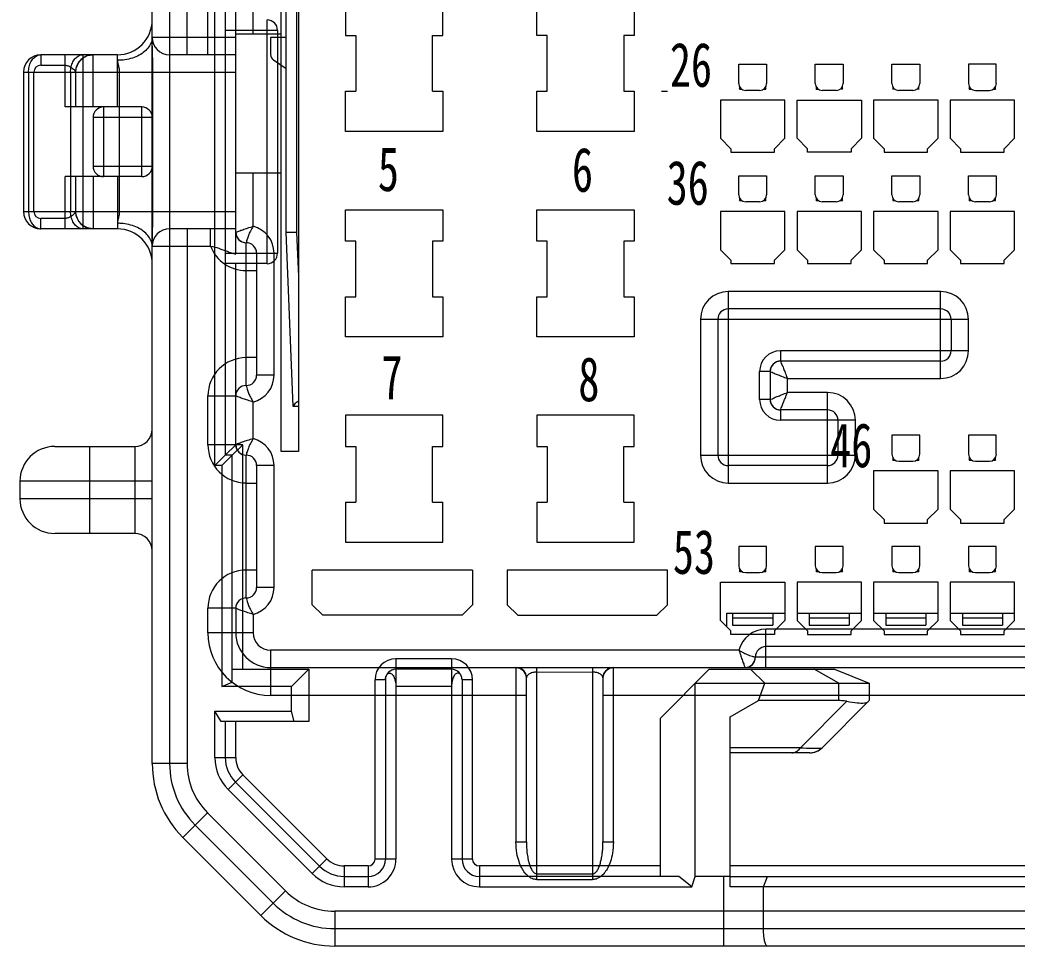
# Model space of a CAD drawing. Header units: inches. Extents: x 47316 to 59086, y 3141 to 11743.
# Drawn here: x 54914.3 to 54970.7, y 9603.6 to 9655.9 of the extents above; entities that cross this region are included whole.
import ezdxf

# ---------------------------------------------------------------- set-up
doc = ezdxf.new("R2010")
doc.units = ezdxf.units.IN
doc.header["$MEASUREMENT"] = 0
doc.styles.get("Standard").update_dxf_attribs({"font": ''})
doc.styles.get('Standard').set_extended_font_data('SimSun')

msp = doc.modelspace()

# ---------------------------------------------------------------- linework, layer by layer
at = {"color": 0, "linetype": 'Continuous', "lineweight": 15}
for p, q in [((54921.815, 9613.883), (54921.815, 9684.188)), ((54922.799, 9684.188), (54922.799, 9613.883)), ((54923.784, 9653.957), (54923.784, 9684.188)), ((54929.394, 9643.918), (54929.394, 9680.729)), ((54924.965, 9653.957), (54924.965, 9677.382)), ((54926.54, 9642.682), (54926.54, 9677.382)), ((54929.984, 9677.036), (54929.984, 9643.929)), ((54930.085, 9674.063), (54930.085, 9631.516)), ((54925.358, 9630.729), (54925.358, 9667.343)), ((54929.099, 9631.516), (54929.099, 9667.54)), ((54925.949, 9666.752), (54925.949, 9631.319)), ((54927.524, 9655.138), (54927.524, 9663.012)), ((54932.74, 9656.811), (54932.74, 9655.04)), ((54938.252, 9655.04), (54938.252, 9656.811)), ((54943.567, 9655.04), (54943.567, 9656.811)), ((54949.079, 9656.811), (54949.079, 9655.04)), ((54928.311, 9642.146), (54928.311, 9655.925)), ((54926.54, 9654.941), (54921.815, 9654.941)), ((54928.902, 9655.335), (54925.949, 9655.335)), ((54926.54, 9655.138), (54929.099, 9655.138)), ((54929.394, 9654.941), (54928.508, 9654.941)), ((54928.508, 9654.941), (54928.508, 9653.971)), ((54928.902, 9655.335), (54928.902, 9642.736)), ((54932.74, 9655.04), (54933.331, 9655.04)), ((54933.331, 9655.04), (54933.331, 9651.89)), ((54937.662, 9651.89), (54937.662, 9655.04)), ((54937.662, 9655.04), (54938.252, 9655.04)), ((54944.158, 9655.04), (54943.567, 9655.04)), ((54944.158, 9651.89), (54944.158, 9655.04)), ((54949.079, 9655.04), (54948.488, 9655.04)), ((54948.488, 9655.04), (54948.488, 9651.89)), ((54919.847, 9653.957), (54915.516, 9653.957)), ((54915.516, 9653.957), (54915.516, 9653.366)), ((54916.894, 9651.004), (54916.894, 9653.957)), ((54917.672, 9653.55), (54917.889, 9653.768)), ((54917.889, 9653.768), (54918.163, 9653.908)), ((54917.892, 9653.957), (54917.892, 9644.114)), ((54918.163, 9653.908), (54918.469, 9653.957)), ((54918.469, 9651.004), (54918.469, 9653.957)), ((54919.847, 9651.004), (54919.847, 9653.957)), ((54926.54, 9653.957), (54922.799, 9653.957)), ((54915.516, 9653.366), (54916.894, 9653.366)), ((54917.484, 9652.973), (54917.532, 9653.276)), ((54917.532, 9653.276), (54917.672, 9653.55)), ((54928.69, 9653.639), (54928.683, 9653.643)), ((54929.394, 9653.17), (54928.683, 9653.643)), ((54954.984, 9652.333), (54954.984, 9653.416)), ((54954.984, 9653.416), (54956.559, 9653.416)), ((54956.559, 9653.416), (54956.559, 9652.333)), ((54959.315, 9652.333), (54959.315, 9653.416)), ((54959.315, 9653.416), (54960.89, 9653.416)), ((54960.89, 9653.416), (54960.89, 9652.333)), ((54963.646, 9652.333), (54963.646, 9653.416)), ((54963.646, 9653.416), (54965.221, 9653.416)), ((54965.221, 9653.416), (54965.221, 9652.333)), ((54969.551, 9653.416), (54967.977, 9653.416)), ((54967.977, 9653.416), (54967.977, 9652.333)), ((54969.551, 9652.333), (54969.551, 9653.416)), ((54914.532, 9652.973), (54914.532, 9645.099)), ((54914.532, 9652.973), (54926.54, 9652.973)), ((54914.82, 9652.973), (54914.82, 9645.099)), ((54915.122, 9645.099), (54915.122, 9652.973)), ((54917.196, 9652.973), (54917.196, 9645.099)), ((54917.484, 9652.973), (54917.484, 9651.004)), ((54919.954, 9652.973), (54919.954, 9645.099)), ((54921.851, 9645.099), (54921.851, 9652.973)), ((54955.028, 9652.153), (54955.028, 9652.008)), ((54955.028, 9652.008), (54955.075, 9652.082)), ((54955.028, 9652.008), (54955.156, 9652.008)), ((54956.388, 9652.008), (54956.516, 9652.008)), ((54956.469, 9652.082), (54956.516, 9652.008)), ((54956.516, 9652.008), (54956.516, 9652.153)), ((54959.359, 9652.153), (54959.359, 9652.008)), ((54959.359, 9652.008), (54959.406, 9652.082)), ((54959.359, 9652.008), (54959.486, 9652.008)), ((54960.846, 9652.008), (54960.719, 9652.008)), ((54960.799, 9652.082), (54960.846, 9652.008)), ((54960.846, 9652.008), (54960.846, 9652.153)), ((54963.69, 9652.153), (54963.69, 9652.008)), ((54963.69, 9652.008), (54963.736, 9652.082)), ((54963.817, 9652.008), (54963.69, 9652.008)), ((54965.177, 9652.008), (54965.049, 9652.008)), ((54965.13, 9652.082), (54965.177, 9652.008)), ((54965.177, 9652.008), (54965.177, 9652.153)), ((54968.02, 9652.153), (54968.02, 9652.008)), ((54968.02, 9652.008), (54968.067, 9652.082)), ((54968.02, 9652.008), (54968.148, 9652.008)), ((54969.38, 9652.008), (54969.508, 9652.008)), ((54969.461, 9652.082), (54969.508, 9652.008)), ((54969.508, 9652.008), (54969.508, 9652.153)), ((54932.74, 9649.626), (54932.74, 9651.89)), ((54932.74, 9651.89), (54933.331, 9651.89)), ((54937.662, 9651.89), (54938.252, 9651.89)), ((54938.252, 9651.89), (54938.252, 9649.626)), ((54943.567, 9649.626), (54943.567, 9651.89)), ((54943.567, 9651.89), (54944.158, 9651.89)), ((54948.488, 9651.89), (54949.079, 9651.89)), ((54949.079, 9651.89), (54949.079, 9649.626)), ((54950.608, 9651.89), (54950.949, 9651.89)), ((54956.166, 9651.939), (54955.378, 9651.939)), ((54960.496, 9651.939), (54959.709, 9651.939)), ((54964.827, 9651.939), (54964.04, 9651.939)), ((54968.37, 9651.939), (54969.158, 9651.939)), ((54921.225, 9651.004), (54916.894, 9651.004)), ((54919.059, 9651.004), (54919.059, 9647.067)), ((54921.225, 9647.067), (54921.225, 9651.004)), ((54957.593, 9651.398), (54953.951, 9651.398)), ((54953.951, 9651.398), (54953.951, 9649.232)), ((54957.593, 9649.232), (54957.593, 9651.398)), ((54958.282, 9649.232), (54958.282, 9651.398)), ((54958.282, 9651.398), (54961.923, 9651.398)), ((54961.923, 9651.398), (54961.923, 9649.232)), ((54966.254, 9651.398), (54962.612, 9651.398)), ((54962.612, 9651.398), (54962.612, 9649.232)), ((54966.254, 9649.232), (54966.254, 9651.398)), ((54970.585, 9651.398), (54966.943, 9651.398)), ((54966.943, 9651.398), (54966.943, 9649.232)), ((54970.585, 9649.232), (54970.585, 9651.398)), ((54921.815, 9650.414), (54918.469, 9650.414)), ((54918.469, 9650.414), (54918.469, 9647.658)), ((54938.252, 9649.626), (54932.74, 9649.626)), ((54949.079, 9649.626), (54943.567, 9649.626)), ((54953.951, 9649.232), (54954.542, 9648.642)), ((54957.002, 9648.642), (54957.593, 9649.232)), ((54958.872, 9648.642), (54958.282, 9649.232)), ((54961.923, 9649.232), (54961.333, 9648.642)), ((54962.612, 9649.232), (54963.203, 9648.642)), ((54965.664, 9648.642), (54966.254, 9649.232)), ((54966.943, 9649.232), (54967.534, 9648.642)), ((54969.994, 9648.642), (54970.585, 9649.232)), ((54954.542, 9648.642), (54954.542, 9648.445)), ((54957.002, 9648.445), (54957.002, 9648.642)), ((54958.872, 9648.445), (54958.872, 9648.642)), ((54961.333, 9648.642), (54961.333, 9648.445)), ((54963.203, 9648.642), (54963.203, 9648.445)), ((54965.664, 9648.445), (54965.664, 9648.642)), ((54967.534, 9648.642), (54967.534, 9648.445)), ((54969.994, 9648.445), (54969.994, 9648.642)), ((54954.542, 9648.445), (54957.002, 9648.445)), ((54961.333, 9648.445), (54958.872, 9648.445)), ((54963.203, 9648.445), (54965.664, 9648.445)), ((54967.534, 9648.445), (54969.994, 9648.445)), ((54918.469, 9647.658), (54921.815, 9647.658)), ((54921.225, 9647.067), (54916.894, 9647.067)), ((54916.894, 9644.114), (54916.894, 9647.067)), ((54917.484, 9647.067), (54917.484, 9645.099)), ((54918.469, 9647.067), (54918.469, 9644.114)), ((54919.847, 9647.067), (54919.847, 9644.114)), ((54929.099, 9647.264), (54926.54, 9647.264)), ((54927.524, 9644.261), (54927.524, 9647.264)), ((54954.984, 9646.034), (54954.984, 9647.116)), ((54954.984, 9647.116), (54956.559, 9647.116)), ((54956.559, 9647.116), (54956.559, 9646.034)), ((54959.315, 9646.034), (54959.315, 9647.116)), ((54959.315, 9647.116), (54960.89, 9647.116)), ((54960.89, 9647.116), (54960.89, 9646.034)), ((54963.646, 9646.034), (54963.646, 9647.116)), ((54963.646, 9647.116), (54965.221, 9647.116)), ((54965.221, 9647.116), (54965.221, 9646.034)), ((54967.977, 9646.034), (54967.977, 9647.116)), ((54967.977, 9647.116), (54969.551, 9647.116)), ((54969.551, 9647.116), (54969.551, 9646.034)), ((54955.028, 9645.853), (54955.028, 9645.709)), ((54956.516, 9645.709), (54956.516, 9645.853)), ((54959.359, 9645.853), (54959.359, 9645.709)), ((54960.846, 9645.709), (54960.846, 9645.853)), ((54963.69, 9645.853), (54963.69, 9645.709)), ((54965.177, 9645.709), (54965.177, 9645.853)), ((54968.02, 9645.853), (54968.02, 9645.709)), ((54969.508, 9645.709), (54969.508, 9645.853)), ((54955.028, 9645.709), (54955.075, 9645.783)), ((54955.028, 9645.709), (54955.156, 9645.709)), ((54956.166, 9645.64), (54955.378, 9645.64)), ((54956.388, 9645.709), (54956.516, 9645.709)), ((54956.469, 9645.783), (54956.516, 9645.709)), ((54959.359, 9645.709), (54959.406, 9645.783)), ((54959.359, 9645.709), (54959.486, 9645.709)), ((54960.496, 9645.64), (54959.709, 9645.64)), ((54960.719, 9645.709), (54960.846, 9645.709)), ((54960.799, 9645.783), (54960.846, 9645.709)), ((54963.736, 9645.783), (54963.69, 9645.709)), ((54963.69, 9645.709), (54963.817, 9645.709)), ((54964.827, 9645.64), (54964.04, 9645.64)), ((54965.049, 9645.709), (54965.177, 9645.709)), ((54965.177, 9645.709), (54965.13, 9645.783)), ((54968.02, 9645.709), (54968.067, 9645.783)), ((54968.02, 9645.709), (54968.148, 9645.709)), ((54969.158, 9645.64), (54968.37, 9645.64)), ((54969.38, 9645.709), (54969.508, 9645.709)), ((54969.508, 9645.709), (54969.461, 9645.783)), ((54914.532, 9645.099), (54926.54, 9645.099)), ((54916.894, 9644.705), (54915.516, 9644.705)), ((54915.516, 9644.114), (54915.516, 9644.705)), ((54917.532, 9644.796), (54917.484, 9645.099)), ((54917.671, 9644.522), (54917.532, 9644.796)), ((54932.74, 9643.425), (54932.74, 9645.197)), ((54932.74, 9645.197), (54938.252, 9645.197)), ((54938.252, 9645.197), (54938.252, 9643.425)), ((54943.567, 9643.425), (54943.567, 9645.197)), ((54943.567, 9645.197), (54949.079, 9645.197)), ((54949.079, 9645.197), (54949.079, 9643.425)), ((54957.593, 9645.099), (54953.951, 9645.099)), ((54953.951, 9645.099), (54953.951, 9642.933)), ((54957.593, 9642.933), (54957.593, 9645.099)), ((54961.923, 9645.099), (54958.282, 9645.099)), ((54958.282, 9645.099), (54958.282, 9642.933)), ((54961.923, 9642.933), (54961.923, 9645.099)), ((54966.254, 9645.099), (54962.612, 9645.099)), ((54962.612, 9645.099), (54962.612, 9642.933)), ((54966.254, 9642.933), (54966.254, 9645.099)), ((54970.585, 9645.099), (54966.943, 9645.099)), ((54966.943, 9645.099), (54966.943, 9642.933)), ((54970.585, 9642.933), (54970.585, 9645.099)), ((54919.847, 9644.114), (54915.516, 9644.114)), ((54917.887, 9644.304), (54917.671, 9644.522)), ((54918.161, 9644.164), (54917.887, 9644.304)), ((54918.465, 9644.114), (54918.161, 9644.164)), ((54926.56, 9644.114), (54922.799, 9644.114)), ((54923.784, 9644.114), (54923.784, 9613.883)), ((54925.113, 9643.13), (54925.113, 9644.114)), ((54926.54, 9643.917), (54926.585, 9643.692)), ((54926.585, 9643.692), (54926.713, 9643.5)), ((54929.394, 9643.918), (54929.984, 9643.929)), ((54929.788, 9634.075), (54929.394, 9643.918)), ((54929.984, 9643.929), (54930.085, 9641.418)), ((54921.815, 9643.13), (54925.113, 9643.13)), ((54926.713, 9643.5), (54926.904, 9643.372)), ((54926.904, 9643.372), (54927.13, 9643.327)), ((54927.13, 9635.256), (54927.13, 9643.327)), ((54933.331, 9643.425), (54932.74, 9643.425)), ((54933.331, 9640.276), (54933.331, 9643.425)), ((54938.252, 9643.425), (54937.662, 9643.425)), ((54937.662, 9643.425), (54937.662, 9640.276)), ((54944.158, 9643.425), (54943.567, 9643.425)), ((54944.158, 9640.276), (54944.158, 9643.425)), ((54949.079, 9643.425), (54948.488, 9643.425)), ((54948.488, 9643.425), (54948.488, 9640.276)), ((54925.949, 9642.736), (54928.902, 9642.736)), ((54927.721, 9642.736), (54927.721, 9635.847)), ((54928.705, 9635.847), (54928.705, 9642.736)), ((54953.951, 9642.933), (54954.542, 9642.343)), ((54957.002, 9642.343), (54957.593, 9642.933)), ((54958.282, 9642.933), (54958.872, 9642.343)), ((54961.333, 9642.343), (54961.923, 9642.933)), ((54962.612, 9642.933), (54963.203, 9642.343)), ((54965.664, 9642.343), (54966.254, 9642.933)), ((54966.943, 9642.933), (54967.534, 9642.343)), ((54969.994, 9642.343), (54970.585, 9642.933)), ((54928.311, 9642.146), (54925.949, 9642.146)), ((54926.54, 9631.91), (54926.54, 9642.146)), ((54954.542, 9642.343), (54954.542, 9642.146)), ((54954.542, 9642.146), (54957.002, 9642.146)), ((54957.002, 9642.146), (54957.002, 9642.343)), ((54958.872, 9642.343), (54958.872, 9642.146)), ((54958.872, 9642.146), (54961.333, 9642.146)), ((54961.333, 9642.146), (54961.333, 9642.343)), ((54963.203, 9642.343), (54963.203, 9642.146)), ((54963.203, 9642.146), (54965.664, 9642.146)), ((54965.664, 9642.146), (54965.664, 9642.343)), ((54967.534, 9642.343), (54967.534, 9642.146)), ((54967.534, 9642.146), (54969.994, 9642.146)), ((54969.994, 9642.146), (54969.994, 9642.343)), ((54927.13, 9641.752), (54927.721, 9641.752)), ((54932.74, 9638.012), (54932.74, 9640.276)), ((54932.74, 9640.276), (54933.331, 9640.276)), ((54937.662, 9640.276), (54938.252, 9640.276)), ((54938.252, 9640.276), (54938.252, 9638.012)), ((54943.567, 9638.012), (54943.567, 9640.276)), ((54943.567, 9640.276), (54944.158, 9640.276)), ((54948.488, 9640.276), (54949.079, 9640.276)), ((54949.079, 9640.276), (54949.079, 9638.012)), ((54966.402, 9640.571), (54954.394, 9640.571)), ((54954.394, 9640.571), (54954.394, 9629.744)), ((54966.402, 9635.65), (54966.402, 9640.571)), ((54966.402, 9639.587), (54954.394, 9639.587)), ((54967.977, 9638.996), (54952.819, 9638.996)), ((54952.819, 9638.996), (54952.819, 9631.319)), ((54953.803, 9638.996), (54953.803, 9631.319)), ((54966.992, 9638.996), (54966.992, 9637.225)), ((54967.977, 9637.225), (54967.977, 9638.996)), ((54938.252, 9638.012), (54932.74, 9638.012)), ((54949.079, 9638.012), (54943.567, 9638.012)), ((54927.721, 9636.831), (54927.13, 9636.831)), ((54957.347, 9637.225), (54957.347, 9636.634)), ((54967.977, 9637.225), (54957.347, 9637.225)), ((54956.801, 9636.269), (54956.756, 9636.044)), ((54956.929, 9636.461), (54956.801, 9636.269)), ((54957.121, 9636.589), (54956.929, 9636.461)), ((54957.347, 9636.634), (54957.121, 9636.589)), ((54966.402, 9636.634), (54957.347, 9636.634)), ((54928.705, 9635.847), (54927.721, 9635.847)), ((54956.756, 9636.044), (54956.166, 9636.044)), ((54956.166, 9634.469), (54956.166, 9636.044)), ((54956.756, 9636.044), (54956.756, 9634.469)), ((54957.74, 9635.65), (54966.402, 9635.65)), ((54957.74, 9634.862), (54957.74, 9635.65)), ((54924.965, 9631.91), (54924.965, 9634.666)), ((54924.965, 9634.666), (54926.54, 9634.666)), ((54960.004, 9634.862), (54957.74, 9634.862)), ((54960.004, 9629.744), (54960.004, 9634.862)), ((54927.524, 9632.253), (54927.524, 9634.322)), ((54930.085, 9634.075), (54929.788, 9634.075)), ((54956.756, 9634.469), (54956.166, 9634.469)), ((54956.756, 9634.469), (54956.801, 9634.243)), ((54956.801, 9634.243), (54956.929, 9634.051)), ((54956.929, 9634.051), (54957.121, 9633.923)), ((54938.252, 9633.583), (54932.74, 9633.583)), ((54932.74, 9633.583), (54932.74, 9631.811)), ((54938.252, 9631.811), (54938.252, 9633.583)), ((54949.079, 9633.583), (54943.567, 9633.583)), ((54943.567, 9633.583), (54943.567, 9631.811)), ((54949.079, 9631.811), (54949.079, 9633.583)), ((54957.121, 9633.923), (54957.347, 9633.878)), ((54960.004, 9633.878), (54957.347, 9633.878)), ((54957.347, 9633.878), (54957.347, 9633.288)), ((54961.579, 9633.288), (54957.347, 9633.288)), ((54960.595, 9633.288), (54960.595, 9631.319)), ((54961.579, 9631.319), (54961.579, 9633.288)), ((54965.221, 9632.451), (54963.646, 9632.451)), ((54963.646, 9632.451), (54963.646, 9631.368)), ((54965.221, 9631.368), (54965.221, 9632.451)), ((54969.551, 9632.451), (54967.977, 9632.451)), ((54967.977, 9632.451), (54967.977, 9631.368)), ((54969.551, 9631.368), (54969.551, 9632.451)), ((54916.303, 9631.811), (54920.831, 9631.811)), ((54918.272, 9631.811), (54918.272, 9626.89)), ((54920.831, 9631.811), (54920.831, 9626.89)), ((54926.933, 9631.91), (54924.965, 9631.91)), ((54925.949, 9631.319), (54926.54, 9631.91)), ((54926.933, 9631.91), (54926.343, 9631.319)), ((54926.54, 9631.91), (54926.585, 9631.684)), ((54926.933, 9619.213), (54926.933, 9631.91)), ((54932.74, 9631.811), (54933.331, 9631.811)), ((54933.331, 9631.811), (54933.331, 9628.662)), ((54937.662, 9628.662), (54937.662, 9631.811)), ((54937.662, 9631.811), (54938.252, 9631.811)), ((54943.567, 9631.811), (54944.158, 9631.811)), ((54944.158, 9631.811), (54944.158, 9628.662)), ((54948.488, 9628.662), (54948.488, 9631.811)), ((54948.488, 9631.811), (54949.079, 9631.811)), ((54925.949, 9631.319), (54925.358, 9630.729)), ((54926.343, 9631.319), (54925.752, 9630.729)), ((54926.343, 9631.319), (54925.949, 9631.319)), ((54926.343, 9618.475), (54926.343, 9631.319)), ((54926.585, 9631.684), (54926.713, 9631.492)), ((54926.713, 9631.492), (54926.904, 9631.364)), ((54926.904, 9631.364), (54927.13, 9631.319)), ((54927.13, 9623.248), (54927.13, 9631.319)), ((54930.085, 9631.516), (54929.099, 9631.516)), ((54952.819, 9631.319), (54961.579, 9631.319)), ((54963.69, 9631.188), (54963.69, 9631.044)), ((54965.177, 9631.044), (54965.177, 9631.188)), ((54968.02, 9631.188), (54968.02, 9631.044)), ((54969.508, 9631.044), (54969.508, 9631.188)), ((54925.752, 9630.729), (54925.358, 9630.729)), ((54925.752, 9630.729), (54925.752, 9618.229)), ((54928.705, 9630.729), (54927.721, 9630.729)), ((54927.721, 9630.729), (54927.721, 9623.839)), ((54928.705, 9623.839), (54928.705, 9630.729)), ((54960.004, 9630.729), (54954.394, 9630.729)), ((54963.69, 9631.044), (54963.736, 9631.117)), ((54963.69, 9631.044), (54963.817, 9631.044)), ((54964.04, 9630.975), (54964.827, 9630.975)), ((54965.049, 9631.044), (54965.177, 9631.044)), ((54965.13, 9631.117), (54965.177, 9631.044)), ((54968.02, 9631.044), (54968.067, 9631.117)), ((54968.02, 9631.044), (54968.148, 9631.044)), ((54968.37, 9630.975), (54969.158, 9630.975)), ((54969.38, 9631.044), (54969.508, 9631.044)), ((54969.461, 9631.117), (54969.508, 9631.044)), ((54966.254, 9630.433), (54962.612, 9630.433)), ((54962.612, 9630.433), (54962.612, 9628.268)), ((54966.254, 9628.268), (54966.254, 9630.433)), ((54970.585, 9630.433), (54966.943, 9630.433)), ((54966.943, 9630.433), (54966.943, 9628.268)), ((54970.585, 9628.268), (54970.585, 9630.433)), ((54921.815, 9629.843), (54914.335, 9629.843)), ((54914.335, 9629.843), (54914.335, 9628.858)), ((54927.13, 9629.744), (54927.721, 9629.744)), ((54954.394, 9629.744), (54960.004, 9629.744)), ((54921.815, 9628.858), (54914.335, 9628.858)), ((54932.74, 9628.662), (54932.74, 9626.398)), ((54932.74, 9628.662), (54933.331, 9628.662)), ((54937.662, 9628.662), (54938.252, 9628.662)), ((54938.252, 9626.398), (54938.252, 9628.662)), ((54943.567, 9628.662), (54943.567, 9626.398)), ((54943.567, 9628.662), (54944.158, 9628.662)), ((54948.488, 9628.662), (54949.079, 9628.662)), ((54949.079, 9626.398), (54949.079, 9628.662)), ((54962.612, 9628.268), (54963.203, 9627.677)), ((54965.664, 9627.677), (54966.254, 9628.268)), ((54966.943, 9628.268), (54967.534, 9627.677)), ((54969.994, 9627.677), (54970.585, 9628.268)), ((54963.203, 9627.677), (54963.203, 9627.481)), ((54963.203, 9627.481), (54965.664, 9627.481)), ((54965.664, 9627.481), (54965.664, 9627.677)), ((54967.534, 9627.677), (54967.534, 9627.481)), ((54967.534, 9627.481), (54969.994, 9627.481)), ((54969.994, 9627.481), (54969.994, 9627.677)), ((54920.831, 9626.89), (54916.303, 9626.89)), ((54932.74, 9626.398), (54938.252, 9626.398)), ((54943.567, 9626.398), (54949.079, 9626.398)), ((54956.559, 9626.152), (54954.984, 9626.152)), ((54954.984, 9626.152), (54954.984, 9625.069)), ((54956.559, 9625.069), (54956.559, 9626.152)), ((54960.89, 9626.152), (54959.315, 9626.152)), ((54959.315, 9626.152), (54959.315, 9625.069)), ((54960.89, 9625.069), (54960.89, 9626.152)), ((54965.221, 9626.152), (54963.646, 9626.152)), ((54963.646, 9626.152), (54963.646, 9625.069)), ((54965.221, 9625.069), (54965.221, 9626.152)), ((54969.551, 9626.152), (54967.977, 9626.152)), ((54967.977, 9626.152), (54967.977, 9625.069)), ((54969.551, 9625.069), (54969.551, 9626.152)), ((54927.721, 9624.823), (54927.13, 9624.823)), ((54930.87, 9622.855), (54930.87, 9624.823)), ((54939.925, 9624.823), (54930.87, 9624.823)), ((54939.925, 9624.823), (54939.925, 9622.855)), ((54941.894, 9624.823), (54941.894, 9622.855)), ((54950.949, 9624.823), (54941.894, 9624.823)), ((54950.949, 9622.855), (54950.949, 9624.823)), ((54955.028, 9624.889), (54955.028, 9624.744)), ((54955.028, 9624.744), (54955.075, 9624.818)), ((54955.028, 9624.744), (54955.156, 9624.744)), ((54955.378, 9624.675), (54956.166, 9624.675)), ((54956.388, 9624.744), (54956.516, 9624.744)), ((54956.469, 9624.818), (54956.516, 9624.744)), ((54956.516, 9624.744), (54956.516, 9624.889)), ((54959.359, 9624.889), (54959.359, 9624.744)), ((54959.359, 9624.744), (54959.406, 9624.818)), ((54959.359, 9624.744), (54959.486, 9624.744)), ((54959.709, 9624.675), (54960.496, 9624.675)), ((54960.719, 9624.744), (54960.846, 9624.744)), ((54960.799, 9624.818), (54960.846, 9624.744)), ((54960.846, 9624.744), (54960.846, 9624.889)), ((54963.69, 9624.889), (54963.69, 9624.744)), ((54963.69, 9624.744), (54963.736, 9624.818)), ((54963.69, 9624.744), (54963.817, 9624.744)), ((54964.04, 9624.675), (54964.827, 9624.675)), ((54965.049, 9624.744), (54965.177, 9624.744)), ((54965.13, 9624.818), (54965.177, 9624.744)), ((54965.177, 9624.744), (54965.177, 9624.889)), ((54968.02, 9624.889), (54968.02, 9624.744)), ((54968.02, 9624.744), (54968.067, 9624.818)), ((54968.02, 9624.744), (54968.148, 9624.744)), ((54968.37, 9624.675), (54969.158, 9624.675)), ((54969.38, 9624.744), (54969.508, 9624.744)), ((54969.461, 9624.818), (54969.508, 9624.744)), ((54969.508, 9624.744), (54969.508, 9624.889)), ((54928.705, 9623.839), (54927.721, 9623.839)), ((54953.951, 9621.969), (54953.951, 9624.134)), ((54953.951, 9624.134), (54957.593, 9624.134)), ((54957.593, 9624.134), (54957.593, 9621.969)), ((54958.282, 9624.134), (54958.282, 9621.969)), ((54961.923, 9624.134), (54958.282, 9624.134)), ((54961.923, 9621.969), (54961.923, 9624.134)), ((54966.254, 9624.134), (54962.612, 9624.134)), ((54962.612, 9624.134), (54962.612, 9621.969)), ((54966.254, 9621.969), (54966.254, 9624.134)), ((54970.585, 9624.134), (54966.943, 9624.134)), ((54966.943, 9624.134), (54966.943, 9621.969)), ((54970.585, 9621.969), (54970.585, 9624.134)), ((54931.461, 9622.264), (54930.87, 9622.855)), ((54939.925, 9622.855), (54939.335, 9622.264)), ((54941.894, 9622.855), (54942.484, 9622.264)), ((54950.358, 9622.264), (54950.949, 9622.855)), ((54924.965, 9621.28), (54924.965, 9622.658)), ((54926.54, 9622.658), (54924.965, 9622.658)), ((54926.54, 9622.658), (54926.54, 9621.28)), ((54927.524, 9622.314), (54927.524, 9621.28)), ((54939.335, 9622.264), (54931.461, 9622.264)), ((54942.484, 9622.264), (54950.358, 9622.264)), ((54954.308, 9621.611), (54954.308, 9622.388)), ((54954.308, 9622.388), (54957.593, 9622.388)), ((54954.64, 9622.388), (54954.64, 9621.708)), ((54956.904, 9622.388), (54956.904, 9621.708)), ((54958.282, 9622.388), (54961.923, 9622.388)), ((54958.971, 9622.388), (54958.971, 9621.708)), ((54961.234, 9622.388), (54961.234, 9621.708)), ((54962.612, 9622.388), (54966.254, 9622.388)), ((54963.301, 9622.388), (54963.301, 9621.708)), ((54965.565, 9622.388), (54965.565, 9621.708)), ((54966.943, 9622.388), (54970.585, 9622.388)), ((54967.632, 9622.388), (54967.632, 9621.708)), ((54969.896, 9622.388), (54969.896, 9621.708)), ((54954.542, 9621.378), (54953.951, 9621.969)), ((54956.904, 9622.1), (54954.64, 9622.1)), ((54954.64, 9621.708), (54956.904, 9621.708)), ((54957.593, 9621.969), (54957.002, 9621.378)), ((54958.282, 9621.969), (54958.872, 9621.378)), ((54961.234, 9622.1), (54958.971, 9622.1)), ((54958.971, 9621.708), (54961.234, 9621.708)), ((54961.333, 9621.378), (54961.923, 9621.969)), ((54962.612, 9621.969), (54963.203, 9621.378)), ((54965.565, 9622.1), (54963.301, 9622.1)), ((54963.301, 9621.708), (54965.565, 9621.708)), ((54965.664, 9621.378), (54966.254, 9621.969)), ((54966.943, 9621.969), (54967.534, 9621.378)), ((54969.896, 9622.1), (54967.632, 9622.1)), ((54967.632, 9621.708), (54969.896, 9621.708)), ((54969.994, 9621.378), (54970.585, 9621.969)), ((54927.524, 9621.28), (54924.965, 9621.28)), ((54954.542, 9621.181), (54954.542, 9621.378)), ((54957.002, 9621.181), (54954.542, 9621.181)), ((54972.071, 9621.477), (54956.52, 9621.477)), ((54956.52, 9619.311), (54956.52, 9621.477)), ((54957.002, 9621.378), (54957.002, 9621.181)), ((54958.872, 9621.378), (54958.872, 9621.181)), ((54958.872, 9621.181), (54961.333, 9621.181)), ((54961.333, 9621.181), (54961.333, 9621.378)), ((54963.203, 9621.378), (54963.203, 9621.181)), ((54963.203, 9621.181), (54965.664, 9621.181)), ((54965.664, 9621.181), (54965.664, 9621.378)), ((54967.534, 9621.378), (54967.534, 9621.181)), ((54967.534, 9621.181), (54969.994, 9621.181)), ((54969.994, 9621.181), (54969.994, 9621.378)), ((54972.071, 9620.492), (54956.52, 9620.492)), ((54928.508, 9620.295), (54928.508, 9617.736)), ((54954.995, 9620.295), (54928.508, 9620.295)), ((54955.884, 9619.676), (54955.929, 9619.902)), ((54972.662, 9619.902), (54955.929, 9619.902)), ((54928.508, 9619.311), (55022.406, 9619.311)), ((54938.744, 9619.803), (54935.595, 9619.803)), ((54935.595, 9619.803), (54935.595, 9608.484)), ((54938.744, 9619.803), (54938.744, 9608.484)), ((54942.386, 9619.311), (54942.612, 9619.266)), ((54942.386, 9619.311), (54942.386, 9609.451)), ((54943.567, 9607.314), (54943.567, 9619.311)), ((54946.717, 9619.311), (54946.717, 9607.314)), ((54947.672, 9619.266), (54947.898, 9619.311)), ((54947.898, 9609.451), (54947.898, 9619.311)), ((54955.339, 9619.311), (54955.564, 9619.356)), ((54955.564, 9619.356), (54955.756, 9619.484)), ((54955.756, 9619.484), (54955.884, 9619.676)), ((54926.343, 9619.213), (54930.673, 9619.213)), ((54929.689, 9618.229), (54930.673, 9619.213)), ((54930.673, 9619.213), (54930.673, 9616.26)), ((54938.744, 9619.213), (54935.595, 9619.213)), ((54942.612, 9619.266), (54942.804, 9619.138)), ((54942.804, 9619.138), (54942.932, 9618.946)), ((54942.932, 9618.946), (54942.977, 9618.721)), ((54946.717, 9619.039), (54943.567, 9619.048)), ((54947.307, 9618.721), (54947.352, 9618.946)), ((54947.352, 9618.946), (54947.48, 9619.138)), ((54947.48, 9619.138), (54947.672, 9619.266)), ((54950.555, 9616.457), (54953.311, 9619.213)), ((54953.311, 9619.213), (54960.398, 9619.213)), ((54956.461, 9618.425), (54955.645, 9619.213)), ((54960.637, 9618.425), (54959.245, 9619.213)), ((54960.398, 9619.213), (54962.366, 9618.425)), ((54925.752, 9618.229), (54926.343, 9618.475)), ((54929.689, 9618.229), (54925.752, 9618.229)), ((54929.689, 9616.851), (54929.689, 9618.229)), ((54934.414, 9608.484), (54934.414, 9618.622)), ((54935.004, 9618.622), (54934.414, 9618.622)), ((54935.004, 9618.622), (54935.004, 9608.484)), ((54938.744, 9618.229), (54935.595, 9618.229)), ((54939.925, 9618.622), (54939.335, 9618.622)), ((54939.335, 9618.622), (54939.335, 9608.484)), ((54939.925, 9608.484), (54939.925, 9618.622)), ((54942.977, 9609.451), (54942.977, 9618.721)), ((54947.307, 9618.721), (54947.307, 9609.451)), ((54952.524, 9607.5), (54952.524, 9618.425)), ((54952.524, 9618.425), (54962.366, 9618.425)), ((54956.106, 9617.441), (54956.461, 9618.425)), ((54960.637, 9617.441), (54960.637, 9618.425)), ((54962.366, 9618.425), (54962.366, 9617.441)), ((54942.977, 9617.736), (54928.508, 9617.736)), ((54972.504, 9617.736), (54947.307, 9617.736)), ((54954.492, 9616.532), (54956.106, 9617.441)), ((54960.637, 9617.441), (54956.106, 9617.441)), ((54961.102, 9617.4), (54958.479, 9614.777)), ((54962.366, 9617.441), (54959.702, 9614.777)), ((54925.713, 9616.26), (54925.358, 9616.851)), ((54925.358, 9616.851), (54929.689, 9616.851)), ((54925.358, 9614.221), (54925.358, 9616.851)), ((54929.837, 9616.26), (54929.689, 9616.851)), ((54954.492, 9606.91), (54954.492, 9616.532)), ((54930.673, 9616.26), (54925.713, 9616.26)), ((54925.949, 9616.26), (54925.949, 9614.221)), ((54926.54, 9614.221), (54926.54, 9616.26)), ((54950.555, 9607.5), (54950.555, 9616.457)), ((54958.479, 9614.777), (54954.492, 9614.777)), ((54959.006, 9614.488), (54954.492, 9614.488)), ((54959.006, 9614.488), (54959.261, 9614.522)), ((54959.261, 9614.522), (54959.499, 9614.621)), ((54959.499, 9614.621), (54959.702, 9614.777)), ((54923.784, 9613.883), (54921.815, 9613.883)), ((54925.358, 9614.221), (54926.54, 9614.221)), ((54926.108, 9612.412), (54926.943, 9613.247)), ((54926.943, 9613.247), (54931.696, 9608.494)), ((54926.526, 9612.829), (54931.278, 9608.077)), ((54930.86, 9607.659), (54926.108, 9612.412)), ((54924.937, 9611.099), (54923.545, 9609.708)), ((54929.351, 9606.685), (54924.937, 9611.099)), ((54924.241, 9610.403), (54928.655, 9605.989)), ((54927.959, 9605.293), (54923.545, 9609.708)), ((54942.386, 9609.451), (54942.977, 9609.451)), ((54947.307, 9609.451), (54947.898, 9609.451)), ((54931.696, 9608.494), (54930.86, 9607.659)), ((54934.02, 9608.091), (54932.67, 9608.091)), ((54932.67, 9608.091), (54932.67, 9606.91)), ((54934.02, 9608.091), (54934.02, 9606.91)), ((54935.595, 9608.484), (54934.414, 9608.484)), ((54939.925, 9608.484), (54938.744, 9608.484)), ((54950.555, 9608.091), (54940.319, 9608.091)), ((54940.319, 9608.091), (54940.319, 9606.91)), ((54971.717, 9608.091), (54954.492, 9608.091)), ((54932.67, 9607.5), (54934.02, 9607.5)), ((54951.598, 9607.5), (54940.319, 9607.5)), ((54943.567, 9607.655), (54946.717, 9607.649)), ((54952.324, 9606.91), (54951.598, 9607.5)), ((54952.324, 9606.91), (54952.524, 9607.5)), ((54954.147, 9607.5), (54952.524, 9607.5)), ((54954.147, 9603.563), (54954.147, 9607.5)), ((54954.492, 9607.492), (54954.147, 9607.5)), ((54954.492, 9607.5), (54976.146, 9607.5)), ((54956.383, 9606.91), (54956.607, 9607.5)), ((54934.02, 9606.91), (54932.67, 9606.91)), ((54940.319, 9606.91), (54952.324, 9606.91)), ((54946.717, 9607.314), (54943.567, 9607.314)), ((55003.213, 9606.91), (54954.492, 9606.91)), ((54956.383, 9604.547), (54956.383, 9606.91)), ((54927.959, 9605.293), (54929.351, 9606.685)), ((54979.099, 9605.532), (54932.135, 9605.532)), ((54932.135, 9605.532), (54932.135, 9603.563)), ((54932.135, 9604.547), (55017.204, 9604.547)), ((55017.204, 9603.563), (54932.135, 9603.563))]:
    msp.add_line(p, q, dxfattribs=at)
for centre, radius, start, end in [((54919.847, 9655.925), 1.968, 270.0001, 359.9999), ((54928.311, 9655.335), 0.591, 0.0063, 89.9937), ((54922.799, 9654.941), 0.984, 180.0001, 270), ((54915.516, 9652.973), 0.984, 90.0002, 179.995), ((54918.469, 9652.973), 0.984, 90, 180), ((54928.902, 9653.971), 0.394, 180.0051, 237.4308), ((54915.516, 9652.973), 0.394, 90, 180), ((54955.378, 9652.333), 0.394, 180, 270), ((54956.166, 9652.333), 0.394, 270, 0), ((54959.709, 9652.333), 0.394, 180, 270), ((54960.496, 9652.333), 0.394, 270, 0), ((54964.04, 9652.333), 0.394, 180, 270), ((54964.827, 9652.333), 0.394, 270, 0), ((54968.37, 9652.333), 0.394, 180, 270), ((54969.158, 9652.333), 0.394, 270, 360), ((54919.059, 9650.414), 0.591, 89.9991, 180.0009), ((54921.225, 9650.414), 0.591, 0.0002, 89.9999), ((54919.059, 9647.658), 0.591, 180.0001, 269.9998), ((54921.225, 9647.658), 0.591, 270.0002, 359.9999), ((54955.378, 9646.034), 0.394, 180, 270), ((54956.166, 9646.034), 0.394, 270, 0), ((54959.709, 9646.034), 0.394, 180, 270), ((54960.496, 9646.034), 0.394, 270, 0), ((54964.04, 9646.034), 0.394, 180, 270), ((54964.827, 9646.034), 0.394, 270, 0), ((54968.37, 9646.034), 0.394, 180, 270), ((54969.158, 9646.034), 0.394, 270, 0), ((54915.516, 9645.099), 0.984, 180.2551, 270), ((54915.516, 9645.099), 0.394, 180, 270), ((54918.469, 9645.099), 0.984, 180, 270), ((54919.847, 9642.146), 1.968, 0.0001, 89.9999), ((54922.799, 9643.13), 0.984, 90, 179.9999), ((54927.13, 9642.736), 1.575, 0, 75.5222), ((54927.13, 9643.918), 0.591, 179.9998, 270.0002), ((54927.13, 9643.918), 2.165, 201.3237, 270), ((54927.13, 9642.736), 0.591, 0.0041, 89.9981), ((54928.311, 9642.736), 0.591, 270.0063, 359.9937), ((54954.394, 9638.996), 1.575, 90, 180), ((54966.402, 9638.996), 1.575, 360, 90), ((54954.394, 9638.996), 0.591, 89.9991, 180.0009), ((54966.402, 9638.996), 0.591, 359.9991, 90.0009), ((54927.13, 9634.666), 2.165, 90, 180), ((54957.347, 9636.044), 1.181, 90, 180), ((54966.402, 9637.225), 1.575, 270, 360), ((54966.402, 9637.225), 0.591, 269.9991, 0.0009), ((54957.347, 9636.044), 0.591, 89.9999, 180.0001), ((54927.13, 9635.847), 0.591, 270.0045, 0.0002), ((54927.13, 9635.847), 1.575, 284.48, 360), ((54927.13, 9634.666), 0.591, 90.0063, 179.9937), ((54960.004, 9633.288), 1.575, 0, 90), ((54957.347, 9634.469), 1.181, 180, 270), ((54957.347, 9634.469), 0.591, 179.9999, 270.0001), ((54960.004, 9633.288), 0.591, 0, 89.9999), ((54920.831, 9632.795), 0.984, 270.0018, 359.9982), ((54916.303, 9629.843), 1.968, 90.0001, 179.9999), ((54927.13, 9631.91), 2.165, 180, 270), ((54927.13, 9631.91), 0.591, 179.9998, 270.0002), ((54927.13, 9630.729), 1.575, 0, 75.5222), ((54927.13, 9630.728), 0.591, 0.0041, 89.9981), ((54954.394, 9631.319), 1.575, 180, 270), ((54954.394, 9631.319), 0.591, 179.9991, 270.0009), ((54960.004, 9631.319), 1.575, 270, 360), ((54960.004, 9631.319), 0.591, 269.9991, 0.0009), ((54964.04, 9631.368), 0.394, 180, 270), ((54964.827, 9631.368), 0.394, 270, 360), ((54968.37, 9631.368), 0.394, 180, 270), ((54969.158, 9631.368), 0.394, 270, 360), ((54916.303, 9628.858), 1.968, 180.0001, 269.9999), ((54920.831, 9625.906), 0.984, 0.0018, 89.9982), ((54955.378, 9625.069), 0.394, 180, 270), ((54956.166, 9625.069), 0.394, 270, 360), ((54959.709, 9625.069), 0.394, 180, 270), ((54960.496, 9625.069), 0.394, 270, 360), ((54964.04, 9625.069), 0.394, 180, 270), ((54964.827, 9625.069), 0.394, 270, 360), ((54968.37, 9625.069), 0.394, 180, 270), ((54969.158, 9625.069), 0.394, 270, 360), ((54927.13, 9622.658), 2.165, 90, 180), ((54927.13, 9623.839), 0.591, 270.0045, 0.0002), ((54927.13, 9623.839), 1.575, 284.48, 360), ((54927.13, 9622.658), 0.591, 90.0063, 179.9937), ((54928.508, 9621.28), 3.543, 180.0001, 269.9999), ((54928.508, 9621.28), 1.969, 180, 270), ((54928.508, 9621.28), 0.984, 180, 270), ((54956.52, 9619.902), 1.575, 90, 165.5226), ((54956.52, 9619.902), 0.591, 90.0002, 179.9999), ((54955.339, 9619.902), 0.591, 270.0019, 0), ((54935.595, 9618.622), 1.181, 90, 180), ((54938.744, 9618.622), 1.181, 0, 90), ((54942.386, 9618.721), 0.591, 359.9998, 90), ((54947.898, 9618.721), 0.591, 89.9999, 180.0002), ((54935.595, 9618.622), 0.591, 89.9999, 180.0001), ((54938.744, 9618.622), 0.591, 359.9999, 90.0001), ((54959.006, 9615.473), 0.985, 270.0123, 314.9877), ((54927.721, 9613.883), 5.906, 180, 225), ((54927.721, 9613.883), 4.921, 180, 225), ((54927.721, 9613.883), 3.937, 180, 225), ((54927.918, 9614.221), 2.559, 180.0043, 224.9958), ((54927.918, 9614.221), 1.969, 180, 225), ((54927.918, 9614.221), 1.378, 180, 225), ((54932.67, 9609.469), 1.969, 225, 270), ((54932.67, 9609.469), 1.378, 225, 270), ((54934.02, 9608.484), 1.575, 269.9999, 360), ((54934.02, 9608.484), 0.984, 270.0004, 359.9996), ((54934.02, 9608.484), 0.394, 270, 0), ((54940.319, 9608.484), 1.575, 180, 270), ((54940.319, 9608.484), 0.984, 180.0004, 269.9996), ((54940.319, 9608.484), 0.394, 180, 270), ((54932.67, 9609.469), 2.559, 225.0042, 269.9958), ((54932.135, 9609.469), 3.937, 225, 270), ((54932.135, 9609.469), 4.921, 225, 270), ((54932.135, 9609.469), 5.906, 225, 270)]:
    msp.add_arc(centre, radius, start, end, dxfattribs=at)
for points, knots in [([(54921.815, 9654.98), (54921.815, 9654.933), (54921.804, 9654.781), (54921.718, 9654.528), (54921.519, 9654.253), (54921.237, 9654.017), (54920.887, 9653.831), (54920.487, 9653.703), (54920.132, 9653.65), (54919.916, 9653.642), (54919.847, 9653.642)], [0, 0, 0, 0, 0.054482, 0.173191, 0.300645, 0.439859, 0.591084, 0.752347, 0.920157, 1, 1, 1, 1]), ([(54921.851, 9652.973), (54921.851, 9653.223), (54921.845, 9653.696), (54921.826, 9654.365), (54921.815, 9654.783), (54921.815, 9654.98)], [0, 0, 0, 0, 0.374569, 0.706018, 1, 1, 1, 1]), ([(54914.82, 9652.973), (54914.82, 9653.075), (54914.842, 9653.275), (54914.938, 9653.549), (54915.09, 9653.772), (54915.288, 9653.921), (54915.442, 9653.957), (54915.516, 9653.957)], [0, 0, 0, 0, 0.231165, 0.451508, 0.652898, 0.833545, 1, 1, 1, 1]), ([(54917.196, 9652.973), (54917.196, 9653.075), (54917.218, 9653.274), (54917.314, 9653.549), (54917.466, 9653.771), (54917.664, 9653.921), (54917.819, 9653.957), (54917.892, 9653.957)], [0, 0, 0, 0, 0.230896, 0.451209, 0.652736, 0.833496, 1, 1, 1, 1]), ([(54916.894, 9653.366), (54916.908, 9653.366), (54916.949, 9653.364), (54917.013, 9653.352), (54917.085, 9653.328), (54917.173, 9653.289), (54917.267, 9653.232), (54917.356, 9653.156), (54917.412, 9653.093), (54917.444, 9653.047), (54917.461, 9653.019), (54917.473, 9652.996), (54917.48, 9652.982), (54917.484, 9652.975), (54917.484, 9652.973)], [0, 0, 0, 0, 0.058275, 0.16287, 0.265331, 0.364198, 0.547316, 0.707765, 0.834889, 0.888687, 0.934477, 0.968349, 0.991093, 1, 1, 1, 1]), ([(54919.847, 9653.642), (54919.854, 9653.577), (54919.874, 9653.436), (54919.938, 9653.218), (54919.95, 9653.057), (54919.954, 9652.973)], [0, 0, 0, 0, 0.289847, 0.628189, 1, 1, 1, 1]), ([(54914.82, 9645.099), (54914.82, 9644.997), (54914.842, 9644.797), (54914.938, 9644.522), (54915.09, 9644.3), (54915.288, 9644.151), (54915.442, 9644.114), (54915.516, 9644.114)], [0, 0, 0, 0, 0.230896, 0.451209, 0.652736, 0.833496, 1, 1, 1, 1]), ([(54917.484, 9645.099), (54917.481, 9645.09), (54917.472, 9645.072), (54917.457, 9645.045), (54917.437, 9645.014), (54917.412, 9644.981), (54917.382, 9644.945), (54917.331, 9644.893), (54917.253, 9644.83), (54917.161, 9644.776), (54917.077, 9644.74), (54917.008, 9644.719), (54916.946, 9644.707), (54916.908, 9644.705), (54916.894, 9644.705)], [0, 0, 0, 0, 0.038527, 0.078163, 0.127453, 0.184573, 0.248426, 0.318363, 0.474915, 0.651748, 0.746651, 0.844677, 0.944539, 1, 1, 1, 1]), ([(54917.892, 9644.114), (54917.819, 9644.114), (54917.664, 9644.151), (54917.466, 9644.3), (54917.314, 9644.522), (54917.218, 9644.797), (54917.196, 9644.997), (54917.196, 9645.099)], [0, 0, 0, 0, 0.166454, 0.347109, 0.548534, 0.768854, 1, 1, 1, 1]), ([(54919.954, 9645.099), (54919.95, 9645.015), (54919.938, 9644.853), (54919.874, 9644.636), (54919.854, 9644.495), (54919.847, 9644.429)], [0, 0, 0, 0, 0.371785, 0.710183, 1, 1, 1, 1]), ([(54921.815, 9643.091), (54921.815, 9643.323), (54921.828, 9643.773), (54921.846, 9644.442), (54921.851, 9644.88), (54921.851, 9645.099)], [0, 0, 0, 0, 0.345678, 0.673201, 1, 1, 1, 1]), ([(54921.815, 9643.091), (54921.815, 9643.139), (54921.803, 9643.29), (54921.718, 9643.543), (54921.519, 9643.819), (54921.237, 9644.055), (54920.887, 9644.241), (54920.487, 9644.369), (54920.132, 9644.422), (54919.916, 9644.43), (54919.847, 9644.43)], [0, 0, 0, 0, 0.054468, 0.173168, 0.300617, 0.439828, 0.591052, 0.752328, 0.920135, 1, 1, 1, 1]), ([(54926.54, 9643.918), (54926.54, 9643.934), (54926.636, 9643.933), (54926.733, 9644.007), (54926.959, 9644.07), (54927.219, 9644.167), (54927.419, 9644.227), (54927.524, 9644.261)], [0, 0, 0, 0, 0.046879, 0.186099, 0.404131, 0.683057, 1, 1, 1, 1]), ([(54927.524, 9644.261), (54927.468, 9644.173), (54927.372, 9643.997), (54927.251, 9643.755), (54927.194, 9643.53), (54927.128, 9643.43), (54927.147, 9643.327), (54927.13, 9643.327)], [0, 0, 0, 0, 0.307755, 0.585228, 0.808193, 0.951282, 1, 1, 1, 1]), ([(54925.113, 9643.13), (54925.271, 9643.11), (54925.588, 9643.016), (54926.055, 9642.844), (54926.374, 9642.728), (54926.54, 9642.682)], [0, 0, 0, 0, 0.320011, 0.656387, 1, 1, 1, 1]), ([(54957.347, 9636.634), (54957.365, 9636.634), (54957.364, 9636.533), (54957.442, 9636.432), (54957.51, 9636.213), (54957.621, 9635.955), (54957.696, 9635.76), (54957.74, 9635.65)], [0, 0, 0, 0, 0.052639, 0.190306, 0.413499, 0.664102, 1, 1, 1, 1]), ([(54956.756, 9636.044), (54956.756, 9636.027), (54956.851, 9636.028), (54956.95, 9635.952), (54957.168, 9635.884), (54957.43, 9635.771), (54957.628, 9635.695), (54957.74, 9635.65)], [0, 0, 0, 0, 0.047715, 0.179894, 0.403899, 0.658018, 1, 1, 1, 1]), ([(54927.13, 9635.256), (54927.134, 9635.239), (54927.148, 9635.17), (54927.187, 9635.026), (54927.261, 9634.821), (54927.375, 9634.577), (54927.468, 9634.41), (54927.524, 9634.322)], [0, 0, 0, 0, 0.051995, 0.207535, 0.438186, 0.69179, 1, 1, 1, 1]), ([(54927.524, 9634.322), (54927.422, 9634.354), (54927.234, 9634.413), (54926.97, 9634.503), (54926.76, 9634.58), (54926.619, 9634.634), (54926.555, 9634.659), (54926.54, 9634.666)], [0, 0, 0, 0, 0.307652, 0.567807, 0.800605, 0.952538, 1, 1, 1, 1]), ([(54956.756, 9634.469), (54956.756, 9634.487), (54956.857, 9634.486), (54956.958, 9634.564), (54957.177, 9634.632), (54957.436, 9634.743), (54957.63, 9634.818), (54957.74, 9634.862)], [0, 0, 0, 0, 0.052645, 0.190293, 0.413498, 0.664059, 1, 1, 1, 1]), ([(54957.347, 9633.878), (54957.364, 9633.878), (54957.363, 9633.973), (54957.439, 9634.072), (54957.506, 9634.291), (54957.619, 9634.553), (54957.695, 9634.75), (54957.74, 9634.862)], [0, 0, 0, 0, 0.047711, 0.179905, 0.403898, 0.658063, 1, 1, 1, 1]), ([(54929.821, 9634.075), (54929.836, 9634.121), (54929.878, 9634.209), (54929.969, 9634.319), (54930.045, 9634.376), (54930.085, 9634.398)], [0, 0, 0, 0, 0.340063, 0.677314, 1, 1, 1, 1]), ([(54927.524, 9632.253), (54927.413, 9632.218), (54927.204, 9632.15), (54926.937, 9632.067), (54926.713, 9631.964), (54926.624, 9631.964), (54926.54, 9631.897), (54926.54, 9631.91)], [0, 0, 0, 0, 0.334032, 0.623289, 0.837094, 0.962601, 1, 1, 1, 1]), ([(54927.524, 9632.253), (54927.468, 9632.165), (54927.372, 9631.989), (54927.251, 9631.747), (54927.194, 9631.522), (54927.128, 9631.422), (54927.147, 9631.319), (54927.13, 9631.319)], [0, 0, 0, 0, 0.307755, 0.585228, 0.808193, 0.951282, 1, 1, 1, 1]), ([(54927.13, 9623.248), (54927.134, 9623.231), (54927.148, 9623.162), (54927.187, 9623.018), (54927.261, 9622.814), (54927.375, 9622.569), (54927.468, 9622.402), (54927.524, 9622.314)], [0, 0, 0, 0, 0.051995, 0.207535, 0.438186, 0.69179, 1, 1, 1, 1]), ([(54927.524, 9622.314), (54927.422, 9622.347), (54927.234, 9622.405), (54926.97, 9622.496), (54926.76, 9622.572), (54926.619, 9622.626), (54926.555, 9622.652), (54926.54, 9622.658)], [0, 0, 0, 0, 0.307689, 0.567811, 0.80062, 0.952535, 1, 1, 1, 1]), ([(54954.995, 9620.295), (54955.008, 9620.287), (54955.086, 9620.24), (54955.228, 9620.16), (54955.417, 9620.068), (54955.59, 9619.997), (54955.719, 9619.955), (54955.806, 9619.93), (54955.854, 9619.918), (54955.891, 9619.91), (54955.915, 9619.905), (54955.926, 9619.902), (54955.929, 9619.902)], [0, 0, 0, 0, 0.045705, 0.268829, 0.478546, 0.664838, 0.818017, 0.879292, 0.928923, 0.965999, 0.989772, 1, 1, 1, 1]), ([(54954.995, 9620.295), (54955.031, 9620.184), (54955.097, 9619.98), (54955.181, 9619.713), (54955.284, 9619.489), (54955.284, 9619.396), (54955.352, 9619.311), (54955.339, 9619.311)], [0, 0, 0, 0, 0.336702, 0.608808, 0.83629, 0.961738, 1, 1, 1, 1]), ([(54935.004, 9618.622), (54935.004, 9618.639), (54935.006, 9618.673), (54935.013, 9618.726), (54935.025, 9618.782), (54935.045, 9618.839), (54935.074, 9618.894), (54935.111, 9618.943), (54935.159, 9618.982), (54935.219, 9619.003), (54935.287, 9618.998), (54935.355, 9618.961), (54935.42, 9618.896), (54935.478, 9618.803), (54935.528, 9618.686), (54935.565, 9618.546), (54935.589, 9618.392), (54935.595, 9618.284), (54935.595, 9618.229)], [0, 0, 0, 0, 0.035253, 0.073813, 0.114864, 0.158046, 0.202396, 0.246491, 0.289923, 0.332993, 0.378567, 0.43142, 0.49561, 0.573445, 0.664857, 0.768771, 0.881799, 1, 1, 1, 1]), ([(54939.335, 9618.622), (54939.335, 9618.639), (54939.333, 9618.673), (54939.327, 9618.726), (54939.314, 9618.782), (54939.294, 9618.839), (54939.265, 9618.893), (54939.228, 9618.943), (54939.18, 9618.982), (54939.121, 9619.003), (54939.053, 9618.998), (54938.984, 9618.962), (54938.92, 9618.896), (54938.861, 9618.804), (54938.812, 9618.686), (54938.774, 9618.547), (54938.75, 9618.392), (54938.744, 9618.284), (54938.744, 9618.229)], [0, 0, 0, 0, 0.035167, 0.073691, 0.114762, 0.157862, 0.202185, 0.246272, 0.289705, 0.332761, 0.378339, 0.43116, 0.495362, 0.573221, 0.664663, 0.768696, 0.88171, 1, 1, 1, 1]), ([(54943.567, 9619.048), (54943.561, 9619.048), (54943.53, 9619.048), (54943.474, 9619.045), (54943.401, 9619.036), (54943.311, 9619.018), (54943.212, 9618.986), (54943.114, 9618.935), (54943.041, 9618.875), (54942.991, 9618.805), (54942.977, 9618.75), (54942.977, 9618.721)], [0, 0, 0, 0, 0.024589, 0.128066, 0.228877, 0.325305, 0.500607, 0.650206, 0.775739, 0.882078, 1, 1, 1, 1]), ([(54947.307, 9618.721), (54947.307, 9618.75), (54947.293, 9618.806), (54947.242, 9618.876), (54947.169, 9618.936), (54947.071, 9618.987), (54946.973, 9619.018), (54946.884, 9619.036), (54946.811, 9619.045), (54946.755, 9619.048), (54946.723, 9619.048), (54946.717, 9619.048)], [0, 0, 0, 0, 0.120064, 0.226155, 0.35133, 0.50036, 0.674831, 0.770735, 0.870969, 0.973863, 1, 1, 1, 1]), ([(54961.102, 9617.4), (54961.053, 9617.409), (54960.952, 9617.425), (54960.797, 9617.438), (54960.691, 9617.441), (54960.637, 9617.441)], [0, 0, 0, 0, 0.320455, 0.653707, 1, 1, 1, 1]), ([(54961.102, 9617.4), (54961.296, 9617.363), (54961.63, 9617.31), (54962.037, 9617.293), (54962.268, 9617.343), (54962.325, 9617.4)], [0, 0, 0, 0, 0.4754, 0.8072, 1, 1, 1, 1]), ([(54957.987, 9614.488), (54958.004, 9614.488), (54958.059, 9614.491), (54958.151, 9614.512), (54958.295, 9614.579), (54958.404, 9614.677), (54958.466, 9614.759), (54958.479, 9614.777)], [0, 0, 0, 0, 0.089816, 0.278051, 0.472709, 0.891317, 1, 1, 1, 1]), ([(54958.479, 9614.777), (54958.696, 9614.766), (54959.059, 9614.737), (54959.44, 9614.771), (54959.663, 9614.737), (54959.702, 9614.777)], [0, 0, 0, 0, 0.53135, 0.863829, 1, 1, 1, 1]), ([(54943.567, 9607.321), (54943.477, 9607.321), (54943.281, 9607.365), (54943.048, 9607.523), (54942.856, 9607.737), (54942.691, 9608.001), (54942.539, 9608.365), (54942.415, 9608.858), (54942.392, 9609.237), (54942.386, 9609.451)], [0, 0, 0, 0, 0.102613, 0.220339, 0.313047, 0.42655, 0.572053, 0.757953, 1, 1, 1, 1]), ([(54942.977, 9609.451), (54942.977, 9609.394), (54942.979, 9609.227), (54942.993, 9608.998), (54943.02, 9608.767), (54943.047, 9608.587), (54943.083, 9608.41), (54943.134, 9608.218), (54943.192, 9608.051), (54943.258, 9607.911), (54943.314, 9607.818), (54943.379, 9607.738), (54943.453, 9607.677), (54943.52, 9607.652), (54943.558, 9607.649), (54943.567, 9607.649)], [0, 0, 0, 0, 0.084515, 0.251217, 0.342992, 0.43411, 0.524288, 0.613083, 0.732167, 0.789343, 0.844104, 0.895582, 0.942899, 0.986169, 1, 1, 1, 1]), ([(54947.898, 9609.451), (54947.892, 9609.238), (54947.869, 9608.861), (54947.746, 9608.37), (54947.595, 9608.006), (54947.431, 9607.741), (54947.239, 9607.526), (54947.006, 9607.365), (54946.808, 9607.321), (54946.717, 9607.321)], [0, 0, 0, 0, 0.240796, 0.425988, 0.571416, 0.685239, 0.777652, 0.896096, 1, 1, 1, 1]), ([(54946.717, 9607.649), (54946.726, 9607.649), (54946.749, 9607.651), (54946.787, 9607.66), (54946.843, 9607.687), (54946.908, 9607.741), (54946.973, 9607.823), (54947.03, 9607.92), (54947.097, 9608.063), (54947.15, 9608.217), (54947.192, 9608.378), (54947.22, 9608.503), (54947.243, 9608.63), (54947.267, 9608.787), (54947.288, 9608.975), (54947.303, 9609.19), (54947.307, 9609.349), (54947.307, 9609.436), (54947.307, 9609.451)], [0, 0, 0, 0, 0.0136, 0.035399, 0.058026, 0.106481, 0.159253, 0.215394, 0.273994, 0.395971, 0.459299, 0.523374, 0.588018, 0.653103, 0.761595, 0.870634, 0.977347, 1, 1, 1, 1]), ([(54956.607, 9603.563), (54956.579, 9603.563), (54956.514, 9603.63), (54956.466, 9603.771), (54956.418, 9603.986), (54956.39, 9604.252), (54956.383, 9604.446), (54956.383, 9604.547)], [0, 0, 0, 0, 0.080913, 0.227982, 0.442408, 0.707723, 1, 1, 1, 1])]:
    msp.add_open_spline(points, degree=3, knots=knots, dxfattribs=at)

# ---------------------------------------------------------------- texts
at = {"color": 0, "lineweight": 15, "width": 0.7}
for s, p in [('26', (54951.092, 9652.145)), ('5', (54934.577, 9646.248)), ('6', (54945.554, 9646.211)), ('36', (54950.908, 9645.475)), ('7', (54934.781, 9634.482)), ('8', (54945.914, 9634.367)), ('46', (54960.157, 9630.636)), ('53', (54951.259, 9624.606))]:
    msp.add_text(s, height=2.5, dxfattribs=at).set_placement(p)

doc.saveas('drawing.dxf')
